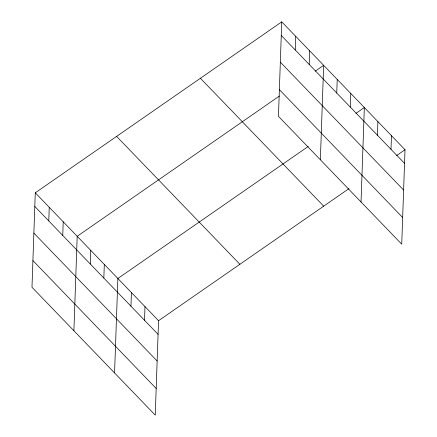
<?xml version="1.0" encoding="UTF-8"?>
<svg xmlns="http://www.w3.org/2000/svg" width="437" height="437" viewBox="0 0 437 437"><rect width="100%" height="100%" fill="white"/><g stroke="black" fill="none" stroke-linecap="round" stroke-linejoin="round"><path stroke-width="0.66" d="M35.271 192.815L31.977 287.262L155.255 415.15L158.555 320.703L35.271 192.815L281.745 21.85L405.023 149.738L401.729 244.185L278.445 116.297L281.745 21.85M48.769 220.936L49.244 207.307M62.742 235.428L63.218 221.799M73.891 330.743L77.191 236.297L279.347 96.069M90.273 263.992L90.749 250.363M103.837 278.058L104.312 264.429M114.57 372.947L117.87 278.5L308.249 146.444M130.958 306.195L131.433 292.566M144.516 320.261L144.991 306.632M295.243 49.971L295.718 36.342M309.21 64.468L309.691 50.839M320.365 159.778L323.659 65.332L315.246 71.171M336.747 93.026L337.222 79.397M350.305 107.098L350.78 93.469M361.044 201.981L364.343 107.535L355.931 113.369M377.426 135.23L377.901 121.601M390.989 149.301L391.465 135.672M158.555 320.703L348.934 188.647M396.61 155.572L405.023 149.738M281.27 35.479L404.547 163.367M280.336 62.152L403.619 190.04M279.38 89.629L402.657 217.517M200.408 78.267L323.691 206.155M116.608 136.393L239.891 264.281M34.796 206.444L158.079 334.332M33.867 233.112L157.145 361M32.906 260.594L156.184 388.482"/></g></svg>
